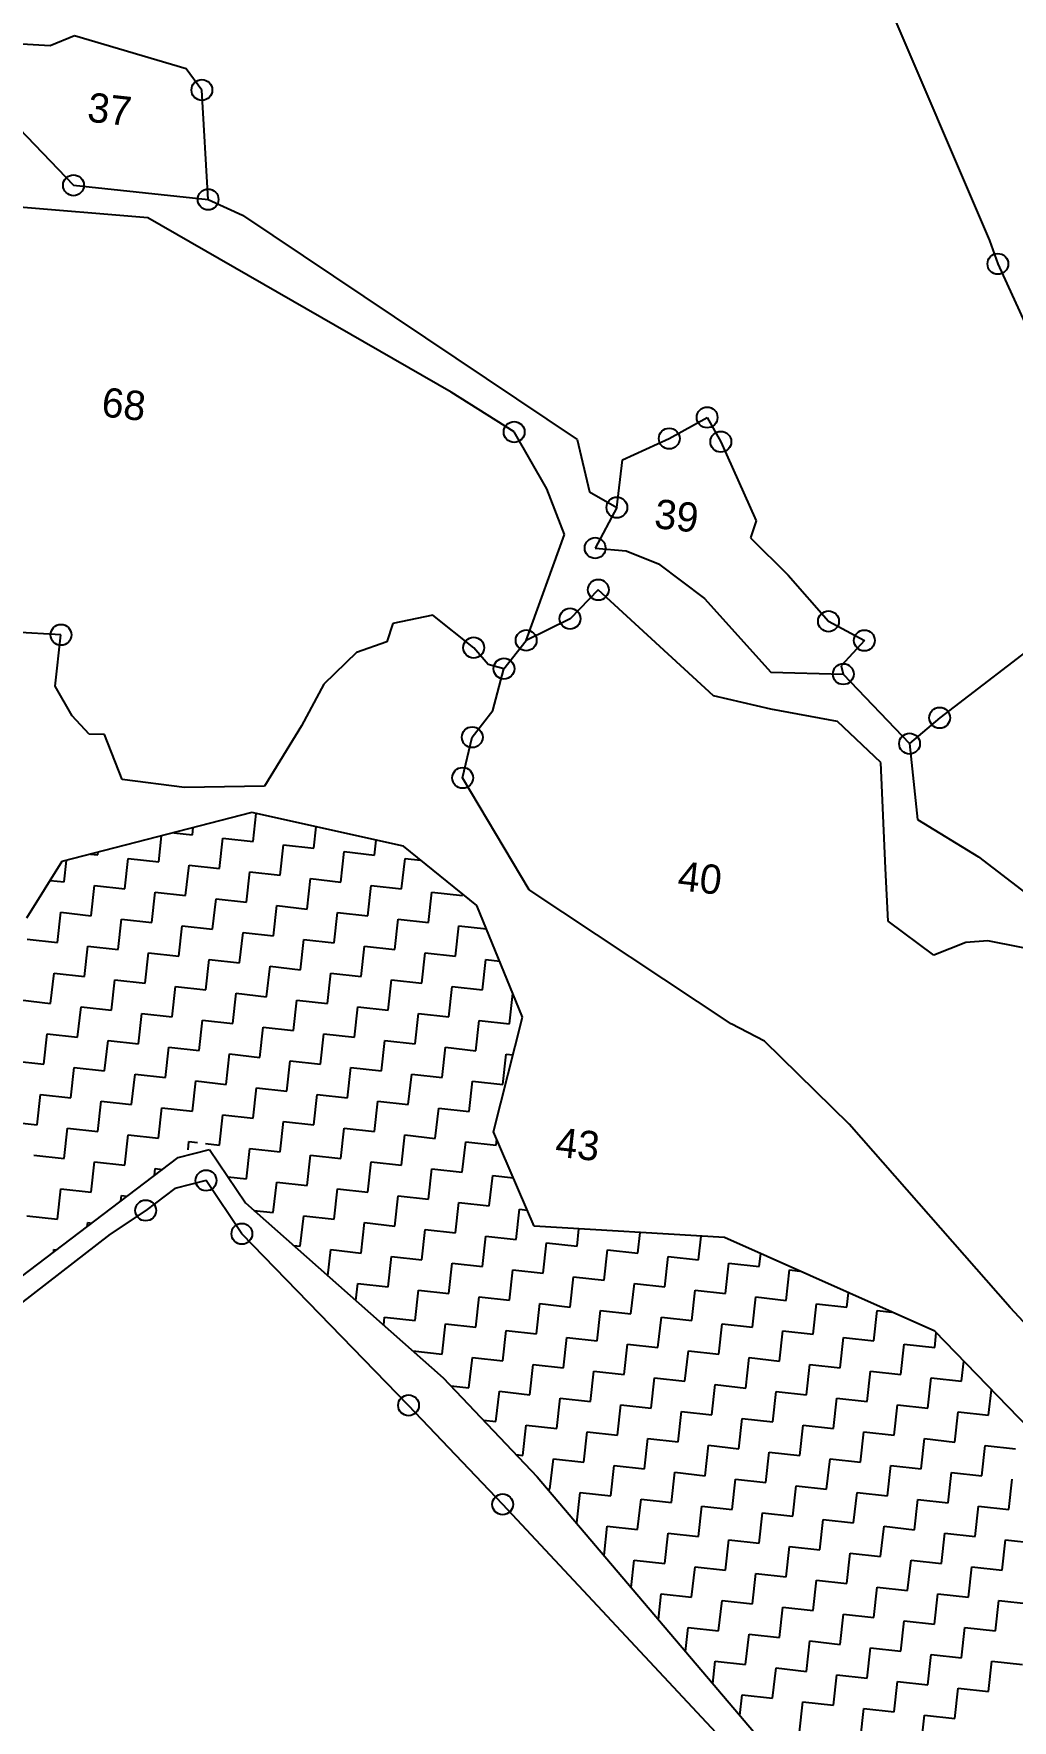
# Model space of a CAD drawing. Header units: feet. Extents: x 335577 to 339771, y 1780397 to 1782921.
# Drawn here: x 338160 to 338459, y 1781266 to 1781782 of the extents above; entities that cross this region are included whole.
import ezdxf
from ezdxf.enums import TextEntityAlignment as Align

# ---------------------------------------------------------------- set-up
doc = ezdxf.new("R2010")
doc.units = ezdxf.units.FT
doc.header["$LTSCALE"] = 0.02
doc.header["$MEASUREMENT"] = 0
doc.layers.get('0').update_dxf_attribs({"linetype": 'CONTINUOUS'})
for name, color, linetype in [('POLY_HATCH', 12, 'CONTINUOUS'), ('POLY_PARCEL', 6, 'CONTINUOUS'), ('POLY_WATER', 4, 'CONTINUOUS'), ('TEXT_PARCEL', 7, 'CONTINUOUS')]:
    doc.layers.add(name, color=color, linetype=linetype)
doc.styles.add('TEXT_MAP', font='', dxfattribs={"height": 0.25})
doc.styles.get('TEXT_MAP').set_extended_font_data('Kruti Dev 050')

msp = doc.modelspace()

# ---------------------------------------------------------------- linework, layer by layer
for centre in [(338211.2, 1781764.32), (338171.99, 1781735.21), (338213.1, 1781730.87), (338454.29, 1781711.19), (338365.49, 1781664.27), (338306.56, 1781659.83), (338353.93, 1781657.82), (338369.69, 1781656.84), (338337.93, 1781636.75), (338331.29, 1781624.36), (338332.26, 1781611.6), (338323.63, 1781602.78), (338168.16, 1781597.84), (338402.57, 1781601.98), (338294.21, 1781593.92), (338310.22, 1781596.15), (338413.52, 1781596.12), (338303.45, 1781587.5), (338407.08, 1781585.84), (338436.52, 1781572.49), (338293.77, 1781566.55), (338427.32, 1781564.6), (338290.83, 1781554.13), (338212.47, 1781431.12), (338194.04, 1781421.96), (338223.42, 1781414.82), (338274.32, 1781362.41), (338303.06, 1781332.15)]:
    msp.add_circle(centre, 3.18)
at = {"layer": 'POLY_HATCH'}
for p, q in [((338226.44, 1781543.56), (338168.44, 1781528.55)), ((338272.72, 1781533.23), (338226.44, 1781543.56)), ((338168.44, 1781528.55), (338157.62, 1781511.25)), ((338295.17, 1781515.18), (338272.72, 1781533.23)), ((338309.16, 1781481.05), (338295.17, 1781515.18)), ((338300.3, 1781445.96), (338309.16, 1781481.05)), ((338312.66, 1781417.16), (338300.3, 1781445.96)), ((338117.65, 1781372.57), (338203.97, 1781438.17)), ((338203.97, 1781438.17), (338213.53, 1781440.59)), ((338213.53, 1781440.59), (338224.48, 1781424.29)), ((338224.48, 1781424.29), (338284.85, 1781370.82)), ((338370.82, 1781413.68), (338312.66, 1781417.16)), ((338435.04, 1781385.06), (338370.82, 1781413.68)), ((338504.86, 1781312.87), (338435.04, 1781385.06)), ((338284.85, 1781370.82), (338313.6, 1781340.56)), ((338313.6, 1781340.56), (338409.13, 1781228.12))]:
    msp.add_line(p, q, dxfattribs=at)
at = {"layer": 'POLY_HATCH', "linetype": 'Continuous'}
for p, q in [((338208.31, 1781536.76), (338208.55, 1781538.93)), ((338226.85, 1781534.69), (338227.81, 1781543.26)), ((338245.4, 1781532.62), (338246.13, 1781539.17)), ((338198, 1781528.51), (338198.88, 1781536.43)), ((338202.59, 1781537.39), (338208.31, 1781536.76)), ((338216.55, 1781526.45), (338217.58, 1781535.72)), ((338217.58, 1781535.72), (338226.85, 1781534.69)), ((338235.1, 1781524.38), (338236.13, 1781533.66)), ((338236.13, 1781533.66), (338245.4, 1781532.62)), ((338263.95, 1781530.56), (338264.46, 1781535.07)), ((338169.14, 1781522.34), (338169.87, 1781528.92)), ((338177.22, 1781530.83), (338179.45, 1781530.58)), ((338179.45, 1781530.58), (338179.54, 1781531.43)), ((338187.69, 1781520.27), (338188.72, 1781529.55)), ((338188.72, 1781529.55), (338198, 1781528.51)), ((338253.65, 1781522.32), (338254.68, 1781531.59)), ((338254.68, 1781531.59), (338263.95, 1781530.56)), ((338272.2, 1781520.25), (338273.23, 1781529.53)), ((338273.23, 1781529.53), (338277.99, 1781529)), ((338206.24, 1781518.21), (338207.27, 1781527.48)), ((338207.27, 1781527.48), (338216.55, 1781526.45)), ((338224.79, 1781516.14), (338225.82, 1781525.41)), ((338225.82, 1781525.41), (338235.1, 1781524.38)), ((338243.34, 1781514.07), (338244.37, 1781523.35)), ((338244.37, 1781523.35), (338253.65, 1781522.32)), ((338164.85, 1781522.81), (338169.14, 1781522.34)), ((338177.38, 1781512.03), (338178.42, 1781521.3)), ((338178.42, 1781521.3), (338187.69, 1781520.27)), ((338195.93, 1781509.96), (338196.96, 1781519.24)), ((338196.96, 1781519.24), (338206.24, 1781518.21)), ((338261.89, 1781512.01), (338262.92, 1781521.28)), ((338262.92, 1781521.28), (338272.2, 1781520.25)), ((338280.44, 1781509.94), (338281.47, 1781519.22)), ((338281.47, 1781519.22), (338290.74, 1781518.18)), ((338290.74, 1781518.18), (338290.8, 1781518.69)), ((338167.08, 1781503.79), (338168.11, 1781513.06)), ((338168.11, 1781513.06), (338177.38, 1781512.03)), ((338214.48, 1781507.9), (338215.51, 1781517.17)), ((338215.51, 1781517.17), (338224.79, 1781516.14)), ((338233.03, 1781505.83), (338234.06, 1781515.11)), ((338234.06, 1781515.11), (338243.34, 1781514.07)), ((338251.58, 1781503.77), (338252.61, 1781513.04)), ((338252.61, 1781513.04), (338261.89, 1781512.01)), ((338185.62, 1781501.72), (338186.66, 1781511)), ((338186.66, 1781511), (338195.93, 1781509.96)), ((338204.17, 1781499.66), (338205.21, 1781508.93)), ((338205.21, 1781508.93), (338214.48, 1781507.9)), ((338270.13, 1781501.7), (338271.16, 1781510.98)), ((338271.16, 1781510.98), (338280.44, 1781509.94)), ((338288.68, 1781499.64), (338289.71, 1781508.91)), ((338289.71, 1781508.91), (338298.12, 1781507.97)), ((338157.8, 1781504.82), (338167.08, 1781503.79)), ((338175.32, 1781493.48), (338176.35, 1781502.75)), ((338176.35, 1781502.75), (338185.62, 1781501.72)), ((338222.72, 1781497.59), (338223.76, 1781506.87)), ((338223.76, 1781506.87), (338233.03, 1781505.83)), ((338241.27, 1781495.52), (338242.31, 1781504.8)), ((338242.31, 1781504.8), (338251.58, 1781503.77)), ((338259.82, 1781493.46), (338260.85, 1781502.73)), ((338260.85, 1781502.73), (338270.13, 1781501.7)), ((338193.87, 1781491.41), (338194.9, 1781500.69)), ((338194.9, 1781500.69), (338204.17, 1781499.66)), ((338212.42, 1781489.35), (338213.45, 1781498.62)), ((338213.45, 1781498.62), (338222.72, 1781497.59)), ((338278.37, 1781491.39), (338279.4, 1781500.67)), ((338279.4, 1781500.67), (338288.68, 1781499.64)), ((338296.92, 1781489.33), (338297.95, 1781498.6)), ((338297.95, 1781498.6), (338302.16, 1781498.13)), ((338165.01, 1781485.24), (338166.04, 1781494.51)), ((338166.04, 1781494.51), (338175.32, 1781493.48)), ((338183.56, 1781483.17), (338184.59, 1781492.45)), ((338184.59, 1781492.45), (338193.87, 1781491.41)), ((338230.97, 1781487.28), (338232, 1781496.56)), ((338232, 1781496.56), (338241.27, 1781495.52)), ((338249.51, 1781485.22), (338250.55, 1781494.49)), ((338250.55, 1781494.49), (338259.82, 1781493.46)), ((338268.06, 1781483.15), (338269.1, 1781492.43)), ((338269.1, 1781492.43), (338278.37, 1781491.39)), ((338202.11, 1781481.11), (338203.14, 1781490.38)), ((338203.14, 1781490.38), (338212.42, 1781489.35)), ((338220.66, 1781479.04), (338221.69, 1781488.32)), ((338221.69, 1781488.32), (338230.97, 1781487.28)), ((338286.61, 1781481.09), (338287.65, 1781490.36)), ((338287.65, 1781490.36), (338296.92, 1781489.33)), ((338305.16, 1781479.02), (338306.19, 1781488.28)), ((338155.73, 1781486.27), (338165.01, 1781485.24)), ((338173.25, 1781474.93), (338174.28, 1781484.21)), ((338174.28, 1781484.21), (338183.56, 1781483.17)), ((338191.8, 1781472.87), (338192.83, 1781482.14)), ((338192.83, 1781482.14), (338202.11, 1781481.11)), ((338239.21, 1781476.98), (338240.24, 1781486.25)), ((338240.24, 1781486.25), (338249.51, 1781485.22)), ((338257.76, 1781474.91), (338258.79, 1781484.18)), ((338258.79, 1781484.18), (338268.06, 1781483.15)), ((338276.31, 1781472.84), (338277.34, 1781482.12)), ((338277.34, 1781482.12), (338286.61, 1781481.09)), ((338210.35, 1781470.8), (338211.38, 1781480.07)), ((338211.38, 1781480.07), (338220.66, 1781479.04)), ((338228.9, 1781468.73), (338229.93, 1781478.01)), ((338229.93, 1781478.01), (338239.21, 1781476.98)), ((338294.86, 1781470.78), (338295.89, 1781480.05)), ((338295.89, 1781480.05), (338305.16, 1781479.02)), ((338162.94, 1781466.69), (338163.98, 1781475.96)), ((338163.98, 1781475.96), (338173.25, 1781474.93)), ((338181.49, 1781464.62), (338182.53, 1781473.9)), ((338182.53, 1781473.9), (338191.8, 1781472.87)), ((338200.04, 1781462.56), (338201.08, 1781471.83)), ((338201.08, 1781471.83), (338210.35, 1781470.8)), ((338247.45, 1781466.67), (338248.48, 1781475.94)), ((338248.48, 1781475.94), (338257.76, 1781474.91)), ((338266, 1781464.6), (338267.03, 1781473.88)), ((338267.03, 1781473.88), (338276.31, 1781472.84)), ((338284.55, 1781462.54), (338285.58, 1781471.81)), ((338285.58, 1781471.81), (338294.86, 1781470.78)), ((338153.67, 1781467.72), (338162.94, 1781466.69)), ((338218.59, 1781460.49), (338219.62, 1781469.77)), ((338219.62, 1781469.77), (338228.9, 1781468.73)), ((338237.14, 1781458.43), (338238.17, 1781467.7)), ((338238.17, 1781467.7), (338247.45, 1781466.67)), ((338303.1, 1781460.47), (338304.13, 1781469.75)), ((338304.13, 1781469.75), (338306.25, 1781469.51)), ((338171.19, 1781456.38), (338172.22, 1781465.66)), ((338172.22, 1781465.66), (338181.49, 1781464.62)), ((338189.73, 1781454.32), (338190.77, 1781463.59)), ((338190.77, 1781463.59), (338200.04, 1781462.56)), ((338208.28, 1781452.25), (338209.32, 1781461.52)), ((338209.32, 1781461.52), (338218.59, 1781460.49)), ((338255.69, 1781456.36), (338256.72, 1781465.64)), ((338256.72, 1781465.64), (338266, 1781464.6)), ((338274.24, 1781454.29), (338275.27, 1781463.57)), ((338275.27, 1781463.57), (338284.55, 1781462.54)), ((338292.79, 1781452.23), (338293.82, 1781461.5)), ((338293.82, 1781461.5), (338303.1, 1781460.47)), ((338160.88, 1781448.14), (338161.91, 1781457.41)), ((338161.91, 1781457.41), (338171.19, 1781456.38)), ((338226.83, 1781450.18), (338227.87, 1781459.46)), ((338227.87, 1781459.46), (338237.14, 1781458.43)), ((338245.38, 1781448.12), (338246.42, 1781457.39)), ((338246.42, 1781457.39), (338255.69, 1781456.36)), ((338179.43, 1781446.07), (338180.46, 1781455.35)), ((338180.46, 1781455.35), (338189.73, 1781454.32)), ((338197.98, 1781444.01), (338199.01, 1781453.28)), ((338199.01, 1781453.28), (338208.28, 1781452.25)), ((338216.53, 1781441.94), (338217.56, 1781451.22)), ((338217.56, 1781451.22), (338226.83, 1781450.18)), ((338263.93, 1781446.05), (338264.97, 1781455.33)), ((338264.97, 1781455.33), (338274.24, 1781454.29)), ((338282.48, 1781443.99), (338283.51, 1781453.26)), ((338283.51, 1781453.26), (338292.79, 1781452.23)), ((338151.6, 1781449.17), (338160.88, 1781448.14)), ((338169.12, 1781437.83), (338170.15, 1781447.11)), ((338170.15, 1781447.11), (338179.43, 1781446.07)), ((338235.08, 1781439.88), (338236.11, 1781449.15)), ((338236.11, 1781449.15), (338245.38, 1781448.12)), ((338253.62, 1781437.81), (338254.66, 1781447.09)), ((338254.66, 1781447.09), (338263.93, 1781446.05)), ((338187.67, 1781435.77), (338188.7, 1781445.04)), ((338188.7, 1781445.04), (338197.98, 1781444.01)), ((338206.97, 1781440.45), (338207.25, 1781442.98)), ((338207.25, 1781442.98), (338209.9, 1781442.68)), ((338212.3, 1781442.41), (338216.53, 1781441.94)), ((338224.77, 1781431.63), (338225.8, 1781440.91)), ((338225.8, 1781440.91), (338235.08, 1781439.88)), ((338272.17, 1781435.75), (338273.21, 1781445.02)), ((338273.21, 1781445.02), (338282.48, 1781443.99)), ((338290.72, 1781433.68), (338291.76, 1781442.95)), ((338291.76, 1781442.95), (338301.03, 1781441.92)), ((338301.03, 1781441.92), (338301.24, 1781443.78)), ((338159.85, 1781438.86), (338169.12, 1781437.83)), ((338177.36, 1781427.52), (338178.39, 1781436.8)), ((338178.39, 1781436.8), (338187.67, 1781435.77)), ((338243.32, 1781429.57), (338244.35, 1781438.84)), ((338244.35, 1781438.84), (338253.62, 1781437.81)), ((338261.87, 1781427.5), (338262.9, 1781436.78)), ((338262.9, 1781436.78), (338272.17, 1781435.75)), ((338196.71, 1781432.66), (338196.94, 1781434.73)), ((338196.94, 1781434.73), (338199.13, 1781434.49)), ((338219.12, 1781432.26), (338224.77, 1781431.63)), ((338233.01, 1781421.33), (338234.04, 1781430.6)), ((338234.04, 1781430.6), (338243.32, 1781429.57)), ((338280.42, 1781425.44), (338281.45, 1781434.71)), ((338281.45, 1781434.71), (338290.72, 1781433.68)), ((338298.97, 1781423.37), (338300, 1781432.65)), ((338300, 1781432.65), (338306.32, 1781431.94)), ((338167.05, 1781419.28), (338168.09, 1781428.56)), ((338168.09, 1781428.56), (338177.36, 1781427.52)), ((338186.45, 1781424.86), (338186.64, 1781426.49)), ((338186.64, 1781426.49), (338188.35, 1781426.3)), ((338251.56, 1781419.26), (338252.59, 1781428.54)), ((338252.59, 1781428.54), (338261.87, 1781427.5)), ((338270.11, 1781417.2), (338271.14, 1781426.47)), ((338271.14, 1781426.47), (338280.42, 1781425.44)), ((338157.78, 1781420.32), (338167.05, 1781419.28)), ((338227.08, 1781421.99), (338233.01, 1781421.33)), ((338241.25, 1781411.02), (338242.28, 1781420.29)), ((338242.28, 1781420.29), (338251.56, 1781419.26)), ((338288.66, 1781415.13), (338289.69, 1781424.4)), ((338289.69, 1781424.4), (338298.97, 1781423.37)), ((338307.21, 1781413.06), (338308.24, 1781422.34)), ((338308.24, 1781422.34), (338310.55, 1781422.08)), ((338176.2, 1781417.07), (338176.33, 1781418.25)), ((338176.33, 1781418.25), (338177.57, 1781418.11)), ((338259.8, 1781408.95), (338260.83, 1781418.23)), ((338260.83, 1781418.23), (338270.11, 1781417.2)), ((338278.35, 1781406.89), (338279.38, 1781416.16)), ((338279.38, 1781416.16), (338288.66, 1781415.13)), ((338325.76, 1781411), (338326.35, 1781416.34)), ((338344.31, 1781408.93), (338345.01, 1781415.22)), ((338165.94, 1781409.27), (338166.02, 1781410.01)), ((338166.02, 1781410.01), (338166.8, 1781409.92)), ((338239.21, 1781411.25), (338241.25, 1781411.02)), ((338249.64, 1781402.01), (338250.53, 1781409.99)), ((338250.53, 1781409.99), (338259.8, 1781408.95)), ((338296.9, 1781404.82), (338297.93, 1781414.1)), ((338297.93, 1781414.1), (338307.21, 1781413.06)), ((338315.45, 1781402.76), (338316.48, 1781412.03)), ((338316.48, 1781412.03), (338325.76, 1781411)), ((338334, 1781400.69), (338335.03, 1781409.97)), ((338335.03, 1781409.97), (338344.31, 1781408.93)), ((338362.86, 1781406.87), (338363.66, 1781414.11)), ((338268.04, 1781398.65), (338269.08, 1781407.92)), ((338269.08, 1781407.92), (338278.35, 1781406.89)), ((338286.59, 1781396.58), (338287.63, 1781405.86)), ((338287.63, 1781405.86), (338296.9, 1781404.82)), ((338352.55, 1781398.63), (338353.58, 1781407.9)), ((338353.58, 1781407.9), (338362.86, 1781406.87)), ((338371.1, 1781396.56), (338372.13, 1781405.83)), ((338372.13, 1781405.83), (338381.4, 1781404.8)), ((338381.4, 1781404.8), (338381.85, 1781408.77)), ((338258.18, 1781394.44), (338258.77, 1781399.68)), ((338258.77, 1781399.68), (338268.04, 1781398.65)), ((338305.14, 1781394.52), (338306.17, 1781403.79)), ((338306.17, 1781403.79), (338315.45, 1781402.76)), ((338323.69, 1781392.45), (338324.72, 1781401.72)), ((338324.72, 1781401.72), (338334, 1781400.69)), ((338342.24, 1781390.38), (338343.27, 1781399.66)), ((338343.27, 1781399.66), (338352.55, 1781398.63)), ((338389.65, 1781394.49), (338390.68, 1781403.77)), ((338390.68, 1781403.77), (338393.85, 1781403.42)), ((338276.28, 1781388.34), (338277.32, 1781397.61)), ((338277.32, 1781397.61), (338286.59, 1781396.58)), ((338294.83, 1781386.27), (338295.87, 1781395.55)), ((338295.87, 1781395.55), (338305.14, 1781394.52)), ((338360.79, 1781388.32), (338361.82, 1781397.59)), ((338361.82, 1781397.59), (338371.1, 1781396.56)), ((338379.34, 1781386.25), (338380.37, 1781395.53)), ((338380.37, 1781395.53), (338389.65, 1781394.49)), ((338408.2, 1781392.43), (338408.68, 1781396.8)), ((338266.73, 1781386.87), (338267.01, 1781389.37)), ((338267.01, 1781389.37), (338276.28, 1781388.34)), ((338313.38, 1781384.21), (338314.42, 1781393.48)), ((338314.42, 1781393.48), (338323.69, 1781392.45)), ((338331.93, 1781382.14), (338332.97, 1781391.42)), ((338332.97, 1781391.42), (338342.24, 1781390.38)), ((338350.48, 1781380.08), (338351.51, 1781389.35)), ((338351.51, 1781389.35), (338360.79, 1781388.32)), ((338397.89, 1781384.19), (338398.92, 1781393.46)), ((338398.92, 1781393.46), (338408.2, 1781392.43)), ((338416.44, 1781382.12), (338417.47, 1781391.4)), ((338417.47, 1781391.4), (338421.93, 1781390.9)), ((338284.53, 1781378.03), (338285.56, 1781387.31)), ((338285.56, 1781387.31), (338294.83, 1781386.27)), ((338303.08, 1781375.97), (338304.11, 1781385.24)), ((338304.11, 1781385.24), (338313.38, 1781384.21)), ((338369.03, 1781378.01), (338370.06, 1781387.29)), ((338370.06, 1781387.29), (338379.34, 1781386.25)), ((338387.58, 1781375.94), (338388.61, 1781385.22)), ((338388.61, 1781385.22), (338397.89, 1781384.19)), ((338434.99, 1781380.06), (338435.49, 1781384.59)), ((338275.58, 1781379.03), (338284.53, 1781378.03)), ((338321.63, 1781373.9), (338322.66, 1781383.17)), ((338322.66, 1781383.17), (338331.93, 1781382.14)), ((338340.17, 1781371.83), (338341.21, 1781381.11)), ((338341.21, 1781381.11), (338350.48, 1781380.08)), ((338358.72, 1781369.77), (338359.76, 1781379.04)), ((338359.76, 1781379.04), (338369.03, 1781378.01)), ((338406.13, 1781373.88), (338407.16, 1781383.15)), ((338407.16, 1781383.15), (338416.44, 1781382.12)), ((338424.68, 1781371.81), (338425.71, 1781381.09)), ((338425.71, 1781381.09), (338434.99, 1781380.06)), ((338292.77, 1781367.72), (338293.8, 1781377)), ((338293.8, 1781377), (338303.08, 1781375.97)), ((338311.32, 1781365.66), (338312.35, 1781374.93)), ((338312.35, 1781374.93), (338321.63, 1781373.9)), ((338377.27, 1781367.7), (338378.31, 1781376.98)), ((338378.31, 1781376.98), (338387.58, 1781375.94)), ((338395.82, 1781365.64), (338396.86, 1781374.91)), ((338396.86, 1781374.91), (338406.13, 1781373.88)), ((338443.23, 1781369.75), (338443.91, 1781375.89)), ((338329.87, 1781363.59), (338330.9, 1781372.87)), ((338330.9, 1781372.87), (338340.17, 1781371.83)), ((338348.42, 1781361.53), (338349.45, 1781370.8)), ((338349.45, 1781370.8), (338358.72, 1781369.77)), ((338366.97, 1781359.46), (338368, 1781368.74)), ((338368, 1781368.74), (338377.27, 1781367.7)), ((338414.37, 1781363.57), (338415.4, 1781372.85)), ((338415.4, 1781372.85), (338424.68, 1781371.81)), ((338432.92, 1781361.51), (338433.95, 1781370.78)), ((338433.95, 1781370.78), (338443.23, 1781369.75)), ((338287.2, 1781368.34), (338292.77, 1781367.72)), ((338301.01, 1781357.42), (338302.04, 1781366.69)), ((338302.04, 1781366.69), (338311.32, 1781365.66)), ((338319.56, 1781355.35), (338320.59, 1781364.63)), ((338320.59, 1781364.63), (338329.87, 1781363.59)), ((338385.52, 1781357.4), (338386.55, 1781366.67)), ((338386.55, 1781366.67), (338395.82, 1781365.64)), ((338404.06, 1781355.33), (338405.1, 1781364.6)), ((338405.1, 1781364.6), (338414.37, 1781363.57)), ((338451.47, 1781359.44), (338452.33, 1781367.18)), ((338338.11, 1781353.29), (338339.14, 1781362.56)), ((338339.14, 1781362.56), (338348.42, 1781361.53)), ((338356.66, 1781351.22), (338357.69, 1781360.49)), ((338357.69, 1781360.49), (338366.97, 1781359.46)), ((338375.21, 1781349.15), (338376.24, 1781358.43)), ((338376.24, 1781358.43), (338385.52, 1781357.4)), ((338422.61, 1781353.26), (338423.65, 1781362.54)), ((338423.65, 1781362.54), (338432.92, 1781361.51)), ((338441.16, 1781351.2), (338442.2, 1781360.47)), ((338442.2, 1781360.47), (338451.47, 1781359.44)), ((338297.18, 1781357.84), (338301.01, 1781357.42)), ((338309.25, 1781347.11), (338310.28, 1781356.38)), ((338310.28, 1781356.38), (338319.56, 1781355.35)), ((338327.8, 1781345.04), (338328.83, 1781354.32)), ((338328.83, 1781354.32), (338338.11, 1781353.29)), ((338393.76, 1781347.09), (338394.79, 1781356.36)), ((338394.79, 1781356.36), (338404.06, 1781355.33)), ((338412.31, 1781345.02), (338413.34, 1781354.3)), ((338413.34, 1781354.3), (338422.61, 1781353.26)), ((338346.35, 1781342.98), (338347.38, 1781352.25)), ((338347.38, 1781352.25), (338356.66, 1781351.22)), ((338364.9, 1781340.91), (338365.93, 1781350.19)), ((338365.93, 1781350.19), (338375.21, 1781349.15)), ((338383.45, 1781338.85), (338384.48, 1781348.12)), ((338384.48, 1781348.12), (338393.76, 1781347.09)), ((338430.86, 1781342.96), (338431.89, 1781352.23)), ((338431.89, 1781352.23), (338441.16, 1781351.2)), ((338449.41, 1781340.89), (338450.44, 1781350.17)), ((338450.44, 1781350.17), (338459.71, 1781349.13)), ((338307.16, 1781347.34), (338309.25, 1781347.11)), ((338317.49, 1781336.8), (338318.53, 1781346.08)), ((338318.53, 1781346.08), (338327.8, 1781345.04)), ((338336.04, 1781334.74), (338337.08, 1781344.01)), ((338337.08, 1781344.01), (338346.35, 1781342.98)), ((338402, 1781336.78), (338403.03, 1781346.06)), ((338403.03, 1781346.06), (338412.31, 1781345.02)), ((338420.55, 1781334.71), (338421.58, 1781343.99)), ((338421.58, 1781343.99), (338430.86, 1781342.96)), ((338354.59, 1781332.67), (338355.63, 1781341.94)), ((338355.63, 1781341.94), (338364.9, 1781340.91)), ((338373.14, 1781330.6), (338374.17, 1781339.88)), ((338374.17, 1781339.88), (338383.45, 1781338.85)), ((338391.69, 1781328.54), (338392.72, 1781337.81)), ((338392.72, 1781337.81), (338402, 1781336.78)), ((338439.1, 1781332.65), (338440.13, 1781341.92)), ((338440.13, 1781341.92), (338449.41, 1781340.89)), ((338457.65, 1781330.58), (338458.68, 1781339.86)), ((338316.72, 1781336.89), (338317.49, 1781336.8)), ((338325.74, 1781326.49), (338326.77, 1781335.77)), ((338326.77, 1781335.77), (338336.04, 1781334.74)), ((338344.28, 1781324.43), (338345.32, 1781333.7)), ((338345.32, 1781333.7), (338354.59, 1781332.67)), ((338410.24, 1781326.47), (338411.27, 1781335.75)), ((338411.27, 1781335.75), (338420.55, 1781334.71)), ((338428.79, 1781324.41), (338429.82, 1781333.68)), ((338429.82, 1781333.68), (338439.1, 1781332.65)), ((338362.83, 1781322.36), (338363.87, 1781331.64)), ((338363.87, 1781331.64), (338373.14, 1781330.6)), ((338381.38, 1781320.3), (338382.42, 1781329.57)), ((338382.42, 1781329.57), (338391.69, 1781328.54)), ((338399.93, 1781318.23), (338400.97, 1781327.51)), ((338400.97, 1781327.51), (338410.24, 1781326.47)), ((338447.34, 1781322.34), (338448.37, 1781331.62)), ((338448.37, 1781331.62), (338457.65, 1781330.58)), ((338325.53, 1781326.52), (338325.74, 1781326.49)), ((338334.02, 1781316.53), (338335.01, 1781325.46)), ((338335.01, 1781325.46), (338344.28, 1781324.43)), ((338352.53, 1781314.12), (338353.56, 1781323.4)), ((338353.56, 1781323.4), (338362.83, 1781322.36)), ((338418.48, 1781316.17), (338419.52, 1781325.44)), ((338419.52, 1781325.44), (338428.79, 1781324.41)), ((338437.03, 1781314.1), (338438.06, 1781323.37)), ((338438.06, 1781323.37), (338447.34, 1781322.34)), ((338371.08, 1781312.05), (338372.11, 1781321.33)), ((338372.11, 1781321.33), (338381.38, 1781320.3)), ((338389.63, 1781309.99), (338390.66, 1781319.26)), ((338390.66, 1781319.26), (338399.93, 1781318.23)), ((338408.17, 1781307.92), (338409.21, 1781317.2)), ((338409.21, 1781317.2), (338418.48, 1781316.17)), ((338455.58, 1781312.03), (338456.61, 1781321.31)), ((338456.61, 1781321.31), (338465.89, 1781320.28)), ((338342.32, 1781306.76), (338343.25, 1781315.15)), ((338343.25, 1781315.15), (338352.53, 1781314.12)), ((338360.77, 1781303.81), (338361.8, 1781313.09)), ((338361.8, 1781313.09), (338371.08, 1781312.05)), ((338426.72, 1781305.86), (338427.76, 1781315.13)), ((338427.76, 1781315.13), (338437.03, 1781314.1)), ((338445.27, 1781303.79), (338446.31, 1781313.07)), ((338446.31, 1781313.07), (338455.58, 1781312.03)), ((338379.32, 1781301.75), (338380.35, 1781311.02)), ((338380.35, 1781311.02), (338389.63, 1781309.99)), ((338397.87, 1781299.68), (338398.9, 1781308.96)), ((338398.9, 1781308.96), (338408.17, 1781307.92)), ((338416.42, 1781297.62), (338417.45, 1781306.89)), ((338417.45, 1781306.89), (338426.72, 1781305.86)), ((338350.62, 1781296.99), (338351.49, 1781304.85)), ((338351.49, 1781304.85), (338360.77, 1781303.81)), ((338369.01, 1781293.51), (338370.04, 1781302.78)), ((338370.04, 1781302.78), (338379.32, 1781301.75)), ((338434.97, 1781295.55), (338436, 1781304.82)), ((338436, 1781304.82), (338445.27, 1781303.79)), ((338453.52, 1781293.48), (338454.55, 1781302.76)), ((338454.55, 1781302.76), (338463.82, 1781301.73)), ((338387.56, 1781291.44), (338388.59, 1781300.71)), ((338388.59, 1781300.71), (338397.87, 1781299.68)), ((338406.11, 1781289.37), (338407.14, 1781298.65)), ((338407.14, 1781298.65), (338416.42, 1781297.62)), ((338424.66, 1781287.31), (338425.69, 1781296.58)), ((338425.69, 1781296.58), (338434.97, 1781295.55)), ((338358.92, 1781287.22), (338359.74, 1781294.54)), ((338359.74, 1781294.54), (338369.01, 1781293.51)), ((338377.25, 1781283.2), (338378.29, 1781292.47)), ((338378.29, 1781292.47), (338387.56, 1781291.44)), ((338443.21, 1781285.24), (338444.24, 1781294.52)), ((338444.24, 1781294.52), (338453.52, 1781293.48)), ((338395.8, 1781281.13), (338396.83, 1781290.41)), ((338396.83, 1781290.41), (338406.11, 1781289.37)), ((338414.35, 1781279.07), (338415.38, 1781288.34)), ((338415.38, 1781288.34), (338424.66, 1781287.31)), ((338432.9, 1781277), (338433.93, 1781286.28)), ((338433.93, 1781286.28), (338443.21, 1781285.24)), ((338367.22, 1781277.45), (338367.98, 1781284.23)), ((338367.98, 1781284.23), (338377.25, 1781283.2)), ((338385.49, 1781272.89), (338386.53, 1781282.17)), ((338386.53, 1781282.17), (338395.8, 1781281.13)), ((338451.45, 1781274.94), (338452.48, 1781284.21)), ((338452.48, 1781284.21), (338461.76, 1781283.18)), ((338404.04, 1781270.82), (338405.08, 1781280.1)), ((338405.08, 1781280.1), (338414.35, 1781279.07)), ((338422.59, 1781268.76), (338423.63, 1781278.03)), ((338423.63, 1781278.03), (338432.9, 1781277)), ((338441.14, 1781266.69), (338442.18, 1781275.97)), ((338442.18, 1781275.97), (338451.45, 1781274.94)), ((338375.52, 1781267.68), (338376.22, 1781273.92)), ((338376.22, 1781273.92), (338385.49, 1781272.89)), ((338393.74, 1781262.58), (338394.77, 1781271.86)), ((338394.77, 1781271.86), (338404.04, 1781270.82)), ((338412.29, 1781260.52), (338413.32, 1781269.79)), ((338413.32, 1781269.79), (338422.59, 1781268.76)), ((338430.83, 1781258.45), (338431.87, 1781267.73)), ((338431.87, 1781267.73), (338441.14, 1781266.69))]:
    msp.add_line(p, q, dxfattribs=at)
at = {"layer": 'POLY_PARCEL'}
for p, q in [((338410.89, 1781813.7), (338451.73, 1781718.33)), ((338172.29, 1781780.9), (338164.82, 1781777.78)), ((338206.38, 1781770.78), (338172.29, 1781780.9)), ((338164.82, 1781777.78), (338149.1, 1781778.74)), ((338211.2, 1781764.32), (338206.38, 1781770.78)), ((338213.1, 1781730.87), (338211.2, 1781764.32)), ((338451.73, 1781718.33), (338454.29, 1781711.19)), ((338454.29, 1781711.19), (338490.67, 1781631.39)), ((338353.93, 1781657.82), (338365.49, 1781664.27)), ((338365.49, 1781664.27), (338369.69, 1781656.84)), ((338339.67, 1781651.3), (338353.93, 1781657.82)), ((338369.69, 1781656.84), (338380.45, 1781632.65)), ((338337.93, 1781636.75), (338339.67, 1781651.3)), ((338380.45, 1781632.65), (338378.7, 1781627.44)), ((338378.7, 1781627.44), (338390.21, 1781616.11)), ((338390.21, 1781616.11), (338402.57, 1781601.98)), ((338482.64, 1781607.93), (338436.52, 1781572.49)), ((338269.5, 1781601.31), (338267.71, 1781595.71)), ((338281.77, 1781603.81), (338269.5, 1781601.31)), ((338294.21, 1781593.92), (338281.77, 1781603.81)), ((338402.57, 1781601.98), (338413.52, 1781596.12)), ((338168.16, 1781597.84), (338153.94, 1781598.65)), ((338166.42, 1781582.19), (338168.16, 1781597.84)), ((338267.71, 1781595.71), (338258.45, 1781592.49)), ((338303.45, 1781587.5), (338310.22, 1781596.15)), ((338413.52, 1781596.12), (338406.47, 1781588.4)), ((338258.45, 1781592.49), (338248.47, 1781582.78)), ((338298.67, 1781588.79), (338294.21, 1781593.92)), ((338303.45, 1781587.5), (338298.67, 1781588.79)), ((338300.09, 1781574.74), (338303.45, 1781587.5)), ((338406.47, 1781588.4), (338407.08, 1781585.84)), ((338171.6, 1781573.11), (338166.42, 1781582.19)), ((338248.47, 1781582.78), (338241.64, 1781570.02)), ((338293.77, 1781566.55), (338300.09, 1781574.74)), ((338176.78, 1781567.51), (338171.6, 1781573.11)), ((338241.64, 1781570.02), (338230.29, 1781551.57)), ((338436.52, 1781572.49), (338427.32, 1781564.6)), ((338181.41, 1781567.38), (338176.78, 1781567.51)), ((338186.84, 1781553.63), (338181.41, 1781567.38)), ((338290.83, 1781554.13), (338293.77, 1781566.55)), ((338311.19, 1781519.9), (338290.83, 1781554.13)), ((338205.88, 1781551.2), (338186.84, 1781553.63)), ((338230.29, 1781551.57), (338205.88, 1781551.2)), ((338372.81, 1781479.03), (338311.19, 1781519.9)), ((338383.04, 1781473.64), (338372.81, 1781479.03)), ((338408.86, 1781448.35), (338383.04, 1781473.64)), ((338458.05, 1781392.3), (338408.86, 1781448.35)), ((338212.47, 1781431.12), (338202.92, 1781428.7)), ((338223.42, 1781414.82), (338212.47, 1781431.12)), ((338202.92, 1781428.7), (338194.04, 1781421.96)), ((338194.04, 1781421.96), (338183.17, 1781414.67)), ((338183.17, 1781414.67), (338116.59, 1781363.1)), ((338274.32, 1781362.41), (338223.42, 1781414.82)), ((338498.47, 1781348.76), (338458.05, 1781392.3)), ((338303.06, 1781332.15), (338274.32, 1781362.41)), ((338382.93, 1781246.73), (338303.06, 1781332.15))]:
    msp.add_line(p, q, dxfattribs=at)
at = {"layer": 'POLY_WATER'}
for p, q in [((338153.08, 1781755.05), (338171.99, 1781735.21)), ((338171.99, 1781735.21), (338213.1, 1781730.87)), ((338213.1, 1781730.87), (338223.57, 1781726.12)), ((338194.68, 1781725.23), (338153.05, 1781728.7)), ((338287.35, 1781671.99), (338194.68, 1781725.23)), ((338223.57, 1781726.12), (338325.82, 1781657.56)), ((338306.56, 1781659.83), (338287.35, 1781671.99)), ((338316.57, 1781642.48), (338306.56, 1781659.83)), ((338325.82, 1781657.56), (338329.62, 1781641.5)), ((338321.95, 1781628.51), (338316.57, 1781642.48)), ((338329.62, 1781641.5), (338337.93, 1781636.75)), ((338337.93, 1781636.75), (338331.29, 1781624.36)), ((338310.22, 1781596.15), (338321.95, 1781628.51)), ((338331.29, 1781624.36), (338340.76, 1781623.54)), ((338340.76, 1781623.54), (338350.6, 1781619.58)), ((338350.6, 1781619.58), (338364.71, 1781608.94)), ((338332.26, 1781611.6), (338323.63, 1781602.78)), ((338344.7, 1781600.13), (338332.26, 1781611.6)), ((338364.71, 1781608.94), (338384.91, 1781586.4)), ((338323.63, 1781602.78), (338310.22, 1781596.15)), ((338367.47, 1781579.21), (338344.7, 1781600.13)), ((338384.91, 1781586.4), (338407.08, 1781585.84)), ((338407.08, 1781585.84), (338427.32, 1781564.6)), ((338384.94, 1781575.11), (338367.47, 1781579.21)), ((338405.32, 1781571.41), (338384.94, 1781575.11)), ((338418.58, 1781558.8), (338405.32, 1781571.41)), ((338427.32, 1781564.6), (338429.75, 1781541.41)), ((338419.99, 1781526.41), (338418.58, 1781558.8)), ((338429.75, 1781541.41), (338448.33, 1781530.03)), ((338448.33, 1781530.03), (338462.86, 1781518.87)), ((338420.83, 1781510.32), (338419.99, 1781526.41)), ((338434.73, 1781499.94), (338420.83, 1781510.32)), ((338444.49, 1781503.87), (338434.73, 1781499.94)), ((338451.23, 1781504.31), (338444.49, 1781503.87)), ((338472.98, 1781499.98), (338451.23, 1781504.31))]:
    msp.add_line(p, q, dxfattribs=at)

# ---------------------------------------------------------------- texts
at = {"layer": 'TEXT_PARCEL', "style": 'TEXT_MAP'}
for s, p in [('37', (338183.04, 1781758.44)), ('68', (338187.37, 1781668.35)), ('39', (338356.19, 1781634.23)), ('40', (338363.31, 1781523.57)), ('43', (338325.96, 1781442.18))]:
    msp.add_text(s, height=8.949, rotation=353.6456, dxfattribs=at).set_placement(p, align=Align.MIDDLE)

doc.saveas('drawing.dxf')
